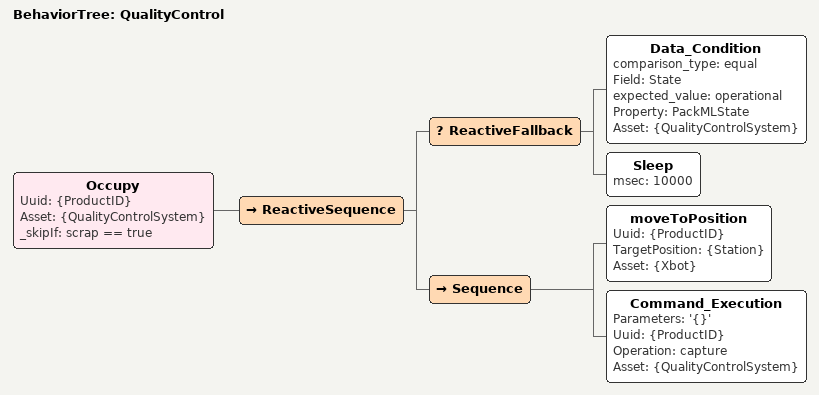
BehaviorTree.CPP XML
<?xml version="1.0" encoding="UTF-8"?>
<root BTCPP_format="4">
  <BehaviorTree ID="QualityControl">
    <Occupy Uuid="{ProductID}"
            Asset="{QualityControlSystem}"
            _skipIf="scrap == true">
      <ReactiveSequence>
        <ReactiveFallback>
          <Data_Condition comparison_type="equal"
                          Field="State"
                          expected_value="operational"
                          Property="PackMLState"
                          Asset="{QualityControlSystem}"/>
          <Sleep msec="10000"/>
        </ReactiveFallback>
        <Sequence>
          <moveToPosition Uuid="{ProductID}"
                          TargetPosition="{Station}"
                          Asset="{Xbot}"/>
          <Command_Execution Parameters="&apos;{}&apos;"
                             Uuid="{ProductID}"
                             Operation="capture"
                             Asset="{QualityControlSystem}"/>
        </Sequence>
      </ReactiveSequence>
    </Occupy>
  </BehaviorTree>
</root>
